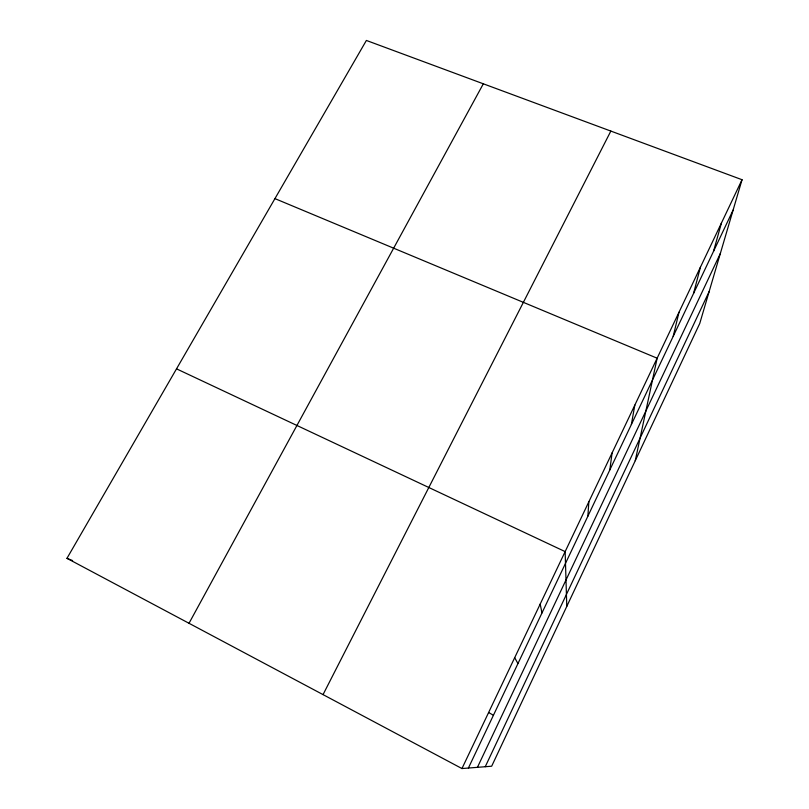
<?xml version="1.0" encoding="UTF-8"?>
<svg xmlns="http://www.w3.org/2000/svg" width="809" height="809" viewBox="0 0 809 809"><rect width="100%" height="100%" fill="white"/><g stroke="black" fill="none" stroke-linecap="round" stroke-linejoin="round"><path stroke-width="1.21" d="M587.88 516.193L588.851 501.762M609.824 469.918L612.079 452.929M631.364 424.543L634.832 405.087M635.257 460.695L657.141 358.205L274.939 198.62M673.209 336.332L678.994 312.254M693.546 293.455L700.422 267.213M713.508 251.377L721.436 223.041M742.035 179.719L699.765 323.438L491.67 766.214L461.959 768.55L66.965 558.331L366.386 40.45L742.035 179.719L461.959 768.55M485.248 766.72L709.139 291.574M468.391 768.044L733.106 210.067M477.441 767.326L720.344 253.48M323.034 694.618L610.846 131.078M189.013 623.294L483.327 83.802M66.965 558.331L72.608 560.586M176.524 368.843L565.147 551.617L566.775 606.396M488.616 712.507L493.429 715.267M514.686 657.697L517.952 663.582M540.19 604.08L541.969 612.969"/></g></svg>
